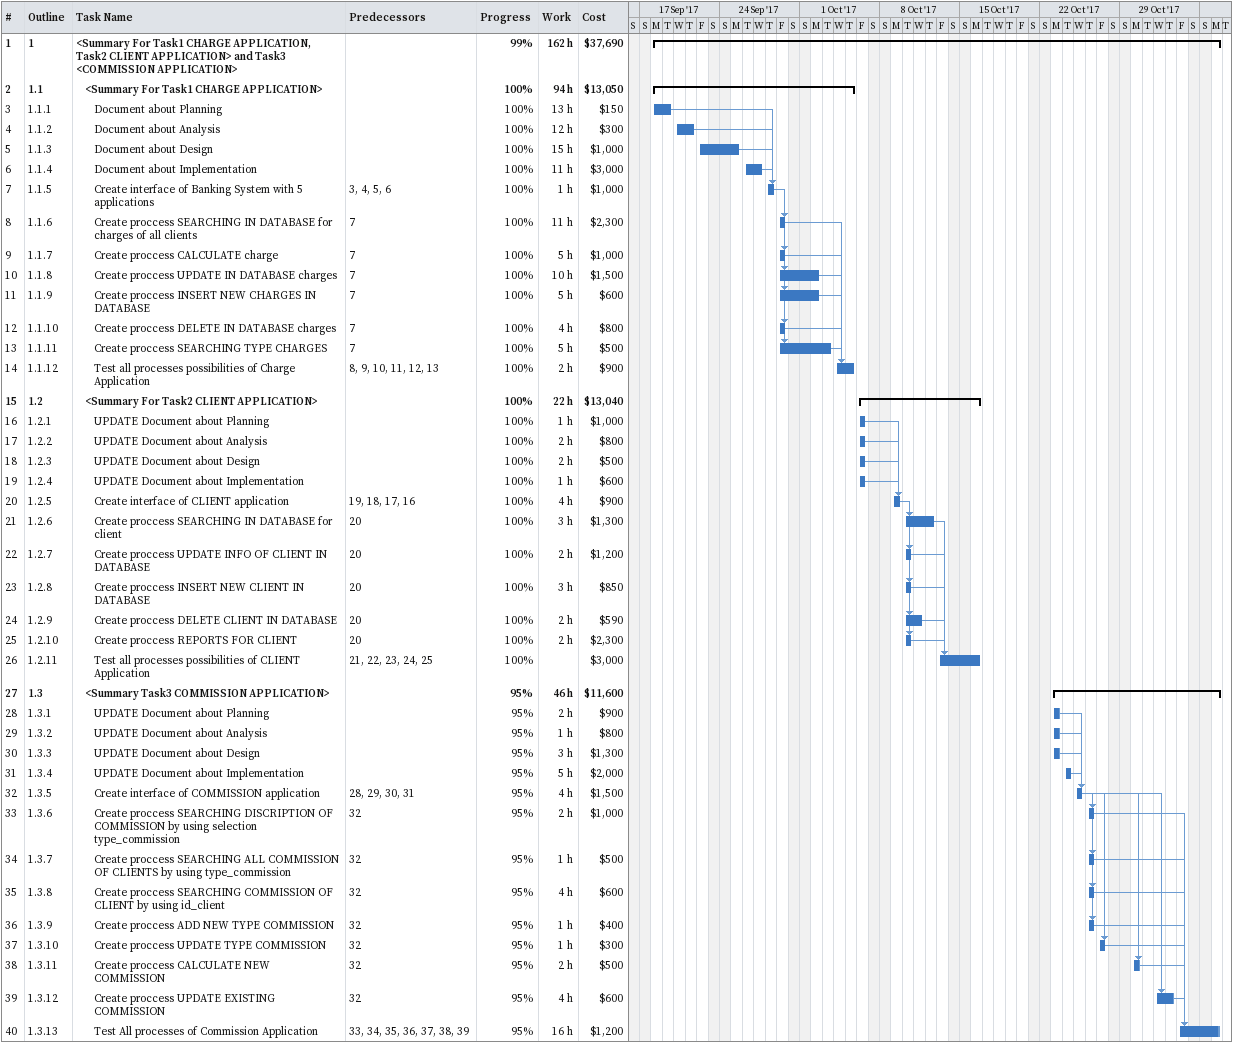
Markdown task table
| ID | WBS | Task | Start | Finish | Predecessors | % complete | Work (h) | Cost ($) |
|---|---|---|---|---|---|---|---|---|
| 1 | 1 | **<Summary For Task1 CHARGE APPLICATION, Task2 CLIENT APPLICATION> and Task3 <COMMISSION APPLICATION>** | 2017-09-18 | 2017-11-06 |  | 99 | 162 | 37690 |
| 2 | 1.1 | **<Summary For Task1 CHARGE APPLICATION>** | 2017-09-18 | 2017-10-05 |  | 100 | 94 | 13050 |
| 3 | 1.1.1 | Document about Planning | 2017-09-18 | 2017-09-19 |  | 100 | 13 | 150 |
| 4 | 1.1.2 | Document about Analysis | 2017-09-20 | 2017-09-21 |  | 100 | 12 | 300 |
| 5 | 1.1.3 | Document about Design | 2017-09-22 | 2017-09-25 |  | 100 | 15 | 1000 |
| 6 | 1.1.4 | Document about Implementation | 2017-09-26 | 2017-09-27 |  | 100 | 11 | 3000 |
| 7 | 1.1.5 | Create interface of Banking System with 5 applications | 2017-09-28 | 2017-09-28 | 3, 4, 5, 6 | 100 | 1 | 1000 |
| 8 | 1.1.6 | Create proccess SEARCHING IN DATABASE for charges of all clients | 2017-09-29 | 2017-09-29 | 7 | 100 | 11 | 2300 |
| 9 | 1.1.7 | Create proccess CALCULATE charge | 2017-09-29 | 2017-09-29 | 7 | 100 | 5 | 1000 |
| 10 | 1.1.8 | Create proccess UPDATE IN DATABASE charges | 2017-09-29 | 2017-10-02 | 7 | 100 | 10 | 1500 |
| 11 | 1.1.9 | Create proccess INSERT NEW CHARGES IN DATABASE | 2017-09-29 | 2017-10-02 | 7 | 100 | 5 | 600 |
| 12 | 1.1.10 | Create proccess DELETE IN DATABASE charges | 2017-09-29 | 2017-09-29 | 7 | 100 | 4 | 800 |
| 13 | 1.1.11 | Create proccess SEARCHING TYPE CHARGES | 2017-09-29 | 2017-10-03 | 7 | 100 | 5 | 500 |
| 14 | 1.1.12 | Test all processes possibilities of Charge Application | 2017-10-04 | 2017-10-05 | 8, 9, 10, 11, 12, 13 | 100 | 2 | 900 |
| 15 | 1.2 | **<Summary For Task2 CLIENT APPLICATION>** | 2017-10-06 | 2017-10-16 |  | 100 | 22 | 13040 |
| 16 | 1.2.1 | UPDATE Document about Planning | 2017-10-06 | 2017-10-06 |  | 100 | 1 | 1000 |
| 17 | 1.2.2 | UPDATE Document about Analysis | 2017-10-06 | 2017-10-06 |  | 100 | 2 | 800 |
| 18 | 1.2.3 | UPDATE Document about Design | 2017-10-06 | 2017-10-06 |  | 100 | 2 | 500 |
| 19 | 1.2.4 | UPDATE Document about Implementation | 2017-10-06 | 2017-10-06 |  | 100 | 1 | 600 |
| 20 | 1.2.5 | Create interface of CLIENT application | 2017-10-09 | 2017-10-09 | 19, 18, 17, 16 | 100 | 4 | 900 |
| 21 | 1.2.6 | Create proccess SEARCHING IN DATABASE for client | 2017-10-10 | 2017-10-12 | 20 | 100 | 3 | 1300 |
| 22 | 1.2.7 | Create proccess UPDATE INFO OF CLIENT IN DATABASE | 2017-10-10 | 2017-10-10 | 20 | 100 | 2 | 1200 |
| 23 | 1.2.8 | Create proccess INSERT NEW CLIENT IN DATABASE | 2017-10-10 | 2017-10-10 | 20 | 100 | 3 | 850 |
| 24 | 1.2.9 | Create proccess DELETE CLIENT IN DATABASE | 2017-10-10 | 2017-10-11 | 20 | 100 | 2 | 590 |
| 25 | 1.2.10 | Create proccess REPORTS FOR CLIENT | 2017-10-10 | 2017-10-10 | 20 | 100 | 2 | 2300 |
| 26 | 1.2.11 | Test all processes possibilities of CLIENT Application | 2017-10-13 | 2017-10-16 | 21, 22, 23, 24, 25 | 100 |  | 3000 |
| 27 | 1.3 | **<Summary Task3 COMMISSION APPLICATION>** | 2017-10-23 | 2017-11-06 |  | 95 | 46 | 11600 |
| 28 | 1.3.1 | UPDATE Document about Planning | 2017-10-23 | 2017-10-23 |  | 95 | 2 | 900 |
| 29 | 1.3.2 | UPDATE Document about Analysis | 2017-10-23 | 2017-10-23 |  | 95 | 1 | 800 |
| 30 | 1.3.3 | UPDATE Document about Design | 2017-10-23 | 2017-10-23 |  | 95 | 3 | 1300 |
| 31 | 1.3.4 | UPDATE Document about Implementation | 2017-10-24 | 2017-10-24 |  | 95 | 5 | 2000 |
| 32 | 1.3.5 | Create interface of COMMISSION application | 2017-10-25 | 2017-10-25 | 28, 29, 30, 31 | 95 | 4 | 1500 |
| 33 | 1.3.6 | Create proccess SEARCHING DISCRIPTION OF COMMISSION by using selection type_commission | 2017-10-26 | 2017-10-26 | 32 | 95 | 2 | 1000 |
| 34 | 1.3.7 | Create proccess SEARCHING ALL COMMISSION OF CLIENTS by using type_commission | 2017-10-26 | 2017-10-26 | 32 | 95 | 1 | 500 |
| 35 | 1.3.8 | Create proccess SEARCHING COMMISSION OF CLIENT by using id_client | 2017-10-26 | 2017-10-26 | 32 | 95 | 4 | 600 |
| 36 | 1.3.9 | Create proccess ADD NEW TYPE COMMISSION | 2017-10-26 | 2017-10-26 | 32 | 95 | 1 | 400 |
| 37 | 1.3.10 | Create proccess UPDATE TYPE COMMISSION | 2017-10-27 | 2017-10-27 | 32 | 95 | 1 | 300 |
| 38 | 1.3.11 | Create proccess CALCULATE NEW COMMISSION | 2017-10-30 | 2017-10-30 | 32 | 95 | 2 | 500 |
| 39 | 1.3.12 | Create proccess UPDATE EXISTING COMMISSION | 2017-11-01 | 2017-11-02 | 32 | 95 | 4 | 600 |
| 40 | 1.3.13 | Test All processes of Commission Application | 2017-11-03 | 2017-11-06 | 33, 34, 35, 36, 37, 38, 39 | 95 | 16 | 1200 |
